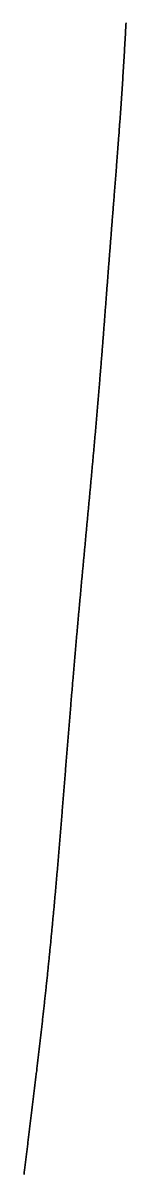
# Model space of a CAD drawing. Header units: inches. Extents: x 130170 to 284068, y 377793 to 804530.
# Drawn here: x 260446.7 to 260451.3, y 745820.4 to 745873 of the extents above; entities that cross this region are included whole.
import ezdxf

# ---------------------------------------------------------------- set-up
doc = ezdxf.new("R2010")
doc.units = ezdxf.units.IN
doc.header["$MEASUREMENT"] = 0
doc.layers.add('muni_il', color=7, linetype='Continuous')

msp = doc.modelspace()

# ---------------------------------------------------------------- linework, layer by layer
at = {"layer": 'muni_il'}
for points in [[(260446.68, 745820.422), (260446.687, 745820.481), (260446.694, 745820.54), (260446.701, 745820.6), (260446.708, 745820.659), (260446.715, 745820.718), (260446.723, 745820.778), (260446.73, 745820.838), (260446.737, 745820.897), (260446.744, 745820.957), (260446.751, 745821.017), (260446.759, 745821.076), (260446.766, 745821.136), (260446.773, 745821.196), (260446.781, 745821.256), (260446.788, 745821.316), (260446.795, 745821.377), (260446.803, 745821.437), (260446.81, 745821.497), (260446.817, 745821.557), (260446.825, 745821.618), (260446.832, 745821.678), (260446.84, 745821.739), (260446.847, 745821.8), (260446.854, 745821.86), (260446.862, 745821.921), (260446.869, 745821.982), (260446.877, 745822.043), (260446.884, 745822.104), (260446.892, 745822.165), (260446.899, 745822.226), (260446.907, 745822.287), (260446.914, 745822.348), (260446.922, 745822.41), (260446.929, 745822.471), (260446.937, 745822.533), (260446.944, 745822.594), (260446.952, 745822.656), (260446.959, 745822.717), (260446.967, 745822.779), (260446.975, 745822.841), (260446.982, 745822.903), (260446.99, 745822.965), (260446.998, 745823.026), (260447.005, 745823.088), (260447.013, 745823.15), (260447.02, 745823.213), (260447.028, 745823.275), (260447.036, 745823.337), (260447.043, 745823.399), (260447.051, 745823.462), (260447.058, 745823.524), (260447.066, 745823.587), (260447.074, 745823.649), (260447.081, 745823.712), (260447.089, 745823.775), (260447.097, 745823.837), (260447.104, 745823.9), (260447.112, 745823.963), (260447.12, 745824.026), (260447.127, 745824.089), (260447.135, 745824.151), (260447.142, 745824.215), (260447.15, 745824.278), (260447.158, 745824.341), (260447.165, 745824.404), (260447.173, 745824.467), (260447.181, 745824.53), (260447.188, 745824.593), (260447.196, 745824.657), (260447.203, 745824.72), (260447.211, 745824.784), (260447.219, 745824.847), (260447.226, 745824.91), (260447.234, 745824.974), (260447.241, 745825.037), (260447.249, 745825.101), (260447.257, 745825.164), (260447.264, 745825.228), (260447.272, 745825.292), (260447.279, 745825.355), (260447.287, 745825.419), (260447.294, 745825.483), (260447.302, 745825.547), (260447.309, 745825.61), (260447.317, 745825.674), (260447.325, 745825.738), (260447.332, 745825.802), (260447.339, 745825.866), (260447.347, 745825.93), (260447.354, 745825.993), (260447.362, 745826.057), (260447.369, 745826.121), (260447.377, 745826.185), (260447.384, 745826.249), (260447.392, 745826.313), (260447.399, 745826.377), (260447.406, 745826.441), (260447.414, 745826.505), (260447.421, 745826.569), (260447.429, 745826.633), (260447.436, 745826.697), (260447.443, 745826.761), (260447.45, 745826.825), (260447.458, 745826.889), (260447.465, 745826.953), (260447.472, 745827.017), (260447.48, 745827.081), (260447.487, 745827.145), (260447.494, 745827.209), (260447.501, 745827.273), (260447.508, 745827.337), (260447.516, 745827.401), (260447.523, 745827.465), (260447.53, 745827.529), (260447.537, 745827.592), (260447.544, 745827.657), (260447.551, 745827.72), (260447.558, 745827.784), (260447.565, 745827.848), (260447.572, 745827.912), (260447.579, 745827.976), (260447.586, 745828.04), (260447.593, 745828.103), (260447.6, 745828.167), (260447.607, 745828.231), (260447.614, 745828.295), (260447.621, 745828.359), (260447.628, 745828.422), (260447.635, 745828.486), (260447.642, 745828.55), (260447.649, 745828.613), (260447.656, 745828.677), (260447.662, 745828.741), (260447.669, 745828.804), (260447.676, 745828.868), (260447.683, 745828.931), (260447.689, 745828.995), (260447.696, 745829.058), (260447.703, 745829.122), (260447.709, 745829.185), (260447.716, 745829.249), (260447.723, 745829.312), (260447.729, 745829.375), (260447.736, 745829.439), (260447.743, 745829.502), (260447.749, 745829.565), (260447.756, 745829.628), (260447.762, 745829.691), (260447.769, 745829.755), (260447.775, 745829.818), (260447.782, 745829.881), (260447.788, 745829.944), (260447.794, 745830.007), (260447.801, 745830.07), (260447.807, 745830.133), (260447.814, 745830.196), (260447.82, 745830.259), (260447.826, 745830.321), (260447.833, 745830.384), (260447.839, 745830.447), (260447.845, 745830.51), (260447.851, 745830.572), (260447.858, 745830.635), (260447.864, 745830.698), (260447.87, 745830.761), (260447.876, 745830.823), (260447.882, 745830.886), (260447.888, 745830.948), (260447.895, 745831.011), (260447.901, 745831.073), (260447.907, 745831.136), (260447.913, 745831.198), (260447.919, 745831.26), (260447.925, 745831.323), (260447.931, 745831.385), (260447.937, 745831.447), (260447.943, 745831.509), (260447.949, 745831.572), (260447.954, 745831.634), (260447.96, 745831.696), (260447.966, 745831.758), (260447.972, 745831.82), (260447.978, 745831.882), (260447.984, 745831.944), (260447.99, 745832.006), (260447.995, 745832.068), (260448.001, 745832.13), (260448.007, 745832.192), (260448.013, 745832.254), (260448.018, 745832.316), (260448.024, 745832.377), (260448.03, 745832.439), (260448.036, 745832.501), (260448.041, 745832.563), (260448.047, 745832.625), (260448.052, 745832.686), (260448.058, 745832.748), (260448.064, 745832.81), (260448.069, 745832.871), (260448.075, 745832.933), (260448.08, 745832.994), (260448.086, 745833.056), (260448.091, 745833.117), (260448.097, 745833.179), (260448.102, 745833.24), (260448.108, 745833.302), (260448.113, 745833.363), (260448.119, 745833.425), (260448.124, 745833.486), (260448.13, 745833.548), (260448.135, 745833.609), (260448.14, 745833.67), (260448.146, 745833.731), (260448.151, 745833.793), (260448.157, 745833.854), (260448.162, 745833.915), (260448.167, 745833.977), (260448.172, 745834.038), (260448.178, 745834.099), (260448.183, 745834.16), (260448.188, 745834.222), (260448.194, 745834.283), (260448.199, 745834.344), (260448.204, 745834.405), (260448.209, 745834.466), (260448.214, 745834.528), (260448.22, 745834.589), (260448.225, 745834.65), (260448.23, 745834.711), (260448.235, 745834.772), (260448.241, 745834.833), (260448.246, 745834.894), (260448.251, 745834.956), (260448.256, 745835.017), (260448.261, 745835.078), (260448.266, 745835.139), (260448.271, 745835.2), (260448.276, 745835.261), (260448.282, 745835.322), (260448.287, 745835.383), (260448.292, 745835.444), (260448.297, 745835.505), (260448.302, 745835.566), (260448.307, 745835.627), (260448.312, 745835.689), (260448.317, 745835.75), (260448.322, 745835.811), (260448.327, 745835.872), (260448.332, 745835.933), (260448.337, 745835.994), (260448.342, 745836.055), (260448.347, 745836.116), (260448.352, 745836.177), (260448.357, 745836.238), (260448.362, 745836.299), (260448.367, 745836.36), (260448.372, 745836.421), (260448.377, 745836.482), (260448.382, 745836.543), (260448.387, 745836.605), (260448.392, 745836.666), (260448.397, 745836.727), (260448.402, 745836.788), (260448.407, 745836.849), (260448.412, 745836.91), (260448.417, 745836.971), (260448.422, 745837.032), (260448.426, 745837.093), (260448.431, 745837.154), (260448.436, 745837.216), (260448.441, 745837.277), (260448.446, 745837.338), (260448.451, 745837.399), (260448.456, 745837.46), (260448.461, 745837.521), (260448.466, 745837.582), (260448.471, 745837.643), (260448.476, 745837.705), (260448.48, 745837.766), (260448.485, 745837.827), (260448.49, 745837.888), (260448.495, 745837.949), (260448.5, 745838.01), (260448.505, 745838.072), (260448.51, 745838.133), (260448.515, 745838.194), (260448.52, 745838.255), (260448.525, 745838.316), (260448.53, 745838.377), (260448.534, 745838.439), (260448.539, 745838.5), (260448.544, 745838.561), (260448.549, 745838.622), (260448.554, 745838.683), (260448.559, 745838.745), (260448.564, 745838.806), (260448.569, 745838.867), (260448.574, 745838.928), (260448.578, 745838.989), (260448.583, 745839.051), (260448.588, 745839.112), (260448.593, 745839.173), (260448.598, 745839.234), (260448.603, 745839.296), (260448.608, 745839.357), (260448.613, 745839.418), (260448.618, 745839.479), (260448.623, 745839.54), (260448.628, 745839.602), (260448.632, 745839.663), (260448.637, 745839.724), (260448.642, 745839.785), (260448.647, 745839.846), (260448.652, 745839.908), (260448.657, 745839.969), (260448.662, 745840.03), (260448.667, 745840.091), (260448.672, 745840.152), (260448.677, 745840.214), (260448.682, 745840.275), (260448.687, 745840.336), (260448.691, 745840.397), (260448.696, 745840.458), (260448.701, 745840.519), (260448.706, 745840.58), (260448.711, 745840.642), (260448.716, 745840.703), (260448.721, 745840.764), (260448.726, 745840.825), (260448.731, 745840.886), (260448.736, 745840.947), (260448.741, 745841.008), (260448.746, 745841.069), (260448.751, 745841.13), (260448.756, 745841.192), (260448.761, 745841.253), (260448.766, 745841.314), (260448.771, 745841.375), (260448.776, 745841.436), (260448.781, 745841.497), (260448.786, 745841.558), (260448.791, 745841.619), (260448.796, 745841.68), (260448.801, 745841.741), (260448.806, 745841.802), (260448.811, 745841.863), (260448.816, 745841.923), (260448.821, 745841.984), (260448.826, 745842.045), (260448.831, 745842.106), (260448.836, 745842.167), (260448.841, 745842.228), (260448.846, 745842.289), (260448.851, 745842.349), (260448.857, 745842.41), (260448.862, 745842.471), (260448.867, 745842.532), (260448.872, 745842.592), (260448.877, 745842.653), (260448.882, 745842.714), (260448.887, 745842.775), (260448.892, 745842.835), (260448.897, 745842.896), (260448.902, 745842.957), (260448.907, 745843.017), (260448.913, 745843.078), (260448.918, 745843.139), (260448.923, 745843.199), (260448.928, 745843.26), (260448.933, 745843.32), (260448.938, 745843.381), (260448.943, 745843.441), (260448.949, 745843.502), (260448.954, 745843.562), (260448.959, 745843.623), (260448.964, 745843.683), (260448.969, 745843.744), (260448.974, 745843.804), (260448.98, 745843.865), (260448.985, 745843.925), (260448.99, 745843.985), (260448.995, 745844.046), (260449.001, 745844.106), (260449.006, 745844.166), (260449.011, 745844.227), (260449.016, 745844.287), (260449.021, 745844.347), (260449.027, 745844.408), (260449.032, 745844.468), (260449.037, 745844.528), (260449.042, 745844.588), (260449.048, 745844.649), (260449.053, 745844.709), (260449.058, 745844.769), (260449.064, 745844.829), (260449.069, 745844.889), (260449.074, 745844.95), (260449.079, 745845.01), (260449.085, 745845.07), (260449.09, 745845.13), (260449.095, 745845.19), (260449.101, 745845.25), (260449.106, 745845.31), (260449.111, 745845.37), (260449.117, 745845.43), (260449.122, 745845.491), (260449.127, 745845.55), (260449.133, 745845.611), (260449.138, 745845.671), (260449.143, 745845.731), (260449.149, 745845.791), (260449.154, 745845.851), (260449.16, 745845.911), (260449.165, 745845.971), (260449.17, 745846.031), (260449.176, 745846.091), (260449.181, 745846.151), (260449.187, 745846.211), (260449.192, 745846.271), (260449.197, 745846.331), (260449.203, 745846.391), (260449.208, 745846.451), (260449.214, 745846.511), (260449.219, 745846.571), (260449.225, 745846.631), (260449.23, 745846.691), (260449.236, 745846.751), (260449.241, 745846.811), (260449.247, 745846.871), (260449.252, 745846.931), (260449.258, 745846.991), (260449.263, 745847.051), (260449.269, 745847.111), (260449.274, 745847.172), (260449.28, 745847.232), (260449.285, 745847.292), (260449.291, 745847.352), (260449.296, 745847.412), (260449.302, 745847.472), (260449.307, 745847.532), (260449.313, 745847.592), (260449.318, 745847.653), (260449.324, 745847.713), (260449.33, 745847.773), (260449.335, 745847.833), (260449.341, 745847.893), (260449.346, 745847.954), (260449.352, 745848.014), (260449.357, 745848.074), (260449.363, 745848.134), (260449.369, 745848.195), (260449.374, 745848.255), (260449.38, 745848.315), (260449.386, 745848.376), (260449.391, 745848.436), (260449.397, 745848.496), (260449.402, 745848.557), (260449.408, 745848.617), (260449.414, 745848.678), (260449.419, 745848.738), (260449.425, 745848.799), (260449.43, 745848.859), (260449.436, 745848.92), (260449.442, 745848.98), (260449.448, 745849.041), (260449.453, 745849.102), (260449.459, 745849.162), (260449.464, 745849.223), (260449.47, 745849.284), (260449.476, 745849.344), (260449.481, 745849.405), (260449.487, 745849.466), (260449.493, 745849.527), (260449.499, 745849.587), (260449.504, 745849.648), (260449.51, 745849.709), (260449.516, 745849.77), (260449.521, 745849.831), (260449.527, 745849.892), (260449.533, 745849.953), (260449.538, 745850.014), (260449.544, 745850.075), (260449.55, 745850.136), (260449.555, 745850.197), (260449.561, 745850.258), (260449.567, 745850.319), (260449.573, 745850.38), (260449.578, 745850.441), (260449.584, 745850.502), (260449.59, 745850.564), (260449.595, 745850.625), (260449.601, 745850.686), (260449.607, 745850.747), (260449.612, 745850.809), (260449.618, 745850.87), (260449.624, 745850.931), (260449.629, 745850.993), (260449.635, 745851.054), (260449.641, 745851.115), (260449.647, 745851.177), (260449.652, 745851.238), (260449.658, 745851.3), (260449.664, 745851.361), (260449.669, 745851.423), (260449.675, 745851.484), (260449.681, 745851.546), (260449.686, 745851.607), (260449.692, 745851.669), (260449.698, 745851.73), (260449.703, 745851.792), (260449.709, 745851.854), (260449.715, 745851.915), (260449.72, 745851.977), (260449.726, 745852.038), (260449.732, 745852.1), (260449.737, 745852.162), (260449.743, 745852.223), (260449.748, 745852.285), (260449.754, 745852.347), (260449.76, 745852.408), (260449.765, 745852.47), (260449.771, 745852.532), (260449.777, 745852.593), (260449.782, 745852.655), (260449.788, 745852.717), (260449.793, 745852.778), (260449.799, 745852.84), (260449.805, 745852.902), (260449.81, 745852.963), (260449.816, 745853.025), (260449.821, 745853.086), (260449.827, 745853.148), (260449.832, 745853.209), (260449.838, 745853.271), (260449.843, 745853.333), (260449.849, 745853.394), (260449.854, 745853.456), (260449.86, 745853.517), (260449.865, 745853.579), (260449.871, 745853.64), (260449.876, 745853.702), (260449.882, 745853.763), (260449.887, 745853.824), (260449.892, 745853.886), (260449.898, 745853.947), (260449.903, 745854.008), (260449.909, 745854.07), (260449.914, 745854.131), (260449.919, 745854.192), (260449.925, 745854.253), (260449.93, 745854.314), (260449.935, 745854.375), (260449.941, 745854.436), (260449.946, 745854.497), (260449.951, 745854.558), (260449.957, 745854.619), (260449.962, 745854.68), (260449.967, 745854.741), (260449.972, 745854.802), (260449.978, 745854.862), (260449.983, 745854.923), (260449.988, 745854.984), (260449.993, 745855.044), (260449.998, 745855.105), (260450.004, 745855.165), (260450.009, 745855.225), (260450.014, 745855.286), (260450.019, 745855.346), (260450.024, 745855.406), (260450.029, 745855.466), (260450.034, 745855.526), (260450.039, 745855.586), (260450.044, 745855.646), (260450.049, 745855.706), (260450.054, 745855.765), (260450.059, 745855.825), (260450.064, 745855.885), (260450.069, 745855.944), (260450.074, 745856.004), (260450.079, 745856.063), (260450.084, 745856.122), (260450.089, 745856.181), (260450.094, 745856.24), (260450.099, 745856.3), (260450.104, 745856.358), (260450.109, 745856.417), (260450.113, 745856.476), (260450.118, 745856.535), (260450.123, 745856.593), (260450.128, 745856.652), (260450.133, 745856.71), (260450.137, 745856.769), (260450.142, 745856.827), (260450.147, 745856.885), (260450.152, 745856.943), (260450.156, 745857.001), (260450.161, 745857.059), (260450.166, 745857.116), (260450.17, 745857.174), (260450.175, 745857.232), (260450.179, 745857.289), (260450.184, 745857.346), (260450.189, 745857.404), (260450.193, 745857.461), (260450.198, 745857.518), (260450.202, 745857.575), (260450.207, 745857.632), (260450.211, 745857.688), (260450.216, 745857.745), (260450.22, 745857.801), (260450.225, 745857.858), (260450.229, 745857.914), (260450.234, 745857.97), (260450.238, 745858.027), (260450.243, 745858.083), (260450.247, 745858.138), (260450.251, 745858.194), (260450.256, 745858.25), (260450.26, 745858.306), (260450.264, 745858.361), (260450.269, 745858.417), (260450.273, 745858.472), (260450.277, 745858.527), (260450.282, 745858.582), (260450.286, 745858.637), (260450.29, 745858.692), (260450.295, 745858.747), (260450.299, 745858.802), (260450.303, 745858.857), (260450.307, 745858.911), (260450.311, 745858.966), (260450.316, 745859.02), (260450.32, 745859.074), (260450.324, 745859.128), (260450.328, 745859.183), (260450.332, 745859.237), (260450.336, 745859.291), (260450.34, 745859.344), (260450.345, 745859.398), (260450.349, 745859.452), (260450.353, 745859.505), (260450.357, 745859.559), (260450.361, 745859.612), (260450.365, 745859.666), (260450.369, 745859.719), (260450.373, 745859.772), (260450.377, 745859.825), (260450.381, 745859.878), (260450.385, 745859.931), (260450.389, 745859.984), (260450.393, 745860.037), (260450.397, 745860.09), (260450.401, 745860.143), (260450.406, 745860.195), (260450.41, 745860.248), (260450.413, 745860.301), (260450.418, 745860.353), (260450.422, 745860.406), (260450.425, 745860.458), (260450.429, 745860.51), (260450.433, 745860.563), (260450.437, 745860.615), (260450.441, 745860.667), (260450.445, 745860.72), (260450.449, 745860.772), (260450.453, 745860.824), (260450.457, 745860.876), (260450.461, 745860.928), (260450.465, 745860.98), (260450.469, 745861.032), (260450.473, 745861.084), (260450.477, 745861.136), (260450.481, 745861.188), (260450.485, 745861.24), (260450.489, 745861.292), (260450.493, 745861.344), (260450.497, 745861.396), (260450.501, 745861.448), (260450.505, 745861.5), (260450.509, 745861.552), (260450.513, 745861.604), (260450.517, 745861.656), (260450.521, 745861.708), (260450.525, 745861.76), (260450.529, 745861.813), (260450.533, 745861.865), (260450.537, 745861.917), (260450.541, 745861.969), (260450.545, 745862.021), (260450.549, 745862.073), (260450.553, 745862.126), (260450.557, 745862.178), (260450.561, 745862.23), (260450.565, 745862.283), (260450.569, 745862.335), (260450.573, 745862.388), (260450.577, 745862.44), (260450.581, 745862.493), (260450.585, 745862.546), (260450.589, 745862.598), (260450.594, 745862.651), (260450.598, 745862.704), (260450.602, 745862.757), (260450.606, 745862.81), (260450.61, 745862.863), (260450.614, 745862.917), (260450.618, 745862.97), (260450.622, 745863.024), (260450.627, 745863.077), (260450.631, 745863.131), (260450.635, 745863.184), (260450.639, 745863.238), (260450.644, 745863.292), (260450.648, 745863.346), (260450.652, 745863.4), (260450.656, 745863.455), (260450.661, 745863.509), (260450.665, 745863.564), (260450.669, 745863.619), (260450.673, 745863.673), (260450.678, 745863.728), (260450.682, 745863.783), (260450.686, 745863.839), (260450.691, 745863.894), (260450.695, 745863.949), (260450.7, 745864.005), (260450.704, 745864.061), (260450.708, 745864.117), (260450.713, 745864.173), (260450.717, 745864.229), (260450.722, 745864.286), (260450.726, 745864.342), (260450.731, 745864.399), (260450.735, 745864.456), (260450.74, 745864.513), (260450.744, 745864.57), (260450.749, 745864.628), (260450.753, 745864.686), (260450.758, 745864.743), (260450.763, 745864.801), (260450.767, 745864.86), (260450.772, 745864.918), (260450.776, 745864.977), (260450.781, 745865.035), (260450.786, 745865.094), (260450.79, 745865.153), (260450.795, 745865.213), (260450.8, 745865.272), (260450.804, 745865.332), (260450.809, 745865.392), (260450.814, 745865.452), (260450.819, 745865.513), (260450.823, 745865.573), (260450.828, 745865.634), (260450.833, 745865.695), (260450.838, 745865.756), (260450.843, 745865.818), (260450.848, 745865.879), (260450.852, 745865.942), (260450.857, 745866.004), (260450.862, 745866.066), (260450.867, 745866.129), (260450.872, 745866.191), (260450.877, 745866.254), (260450.882, 745866.318), (260450.887, 745866.381), (260450.891, 745866.445), (260450.897, 745866.509), (260450.901, 745866.573), (260450.906, 745866.638), (260450.911, 745866.702), (260450.916, 745866.767), (260450.921, 745866.832), (260450.926, 745866.898), (260450.931, 745866.963), (260450.936, 745867.029), (260450.941, 745867.095), (260450.947, 745867.162), (260450.952, 745867.228), (260450.957, 745867.295), (260450.962, 745867.362), (260450.967, 745867.43), (260450.972, 745867.497), (260450.977, 745867.565), (260450.982, 745867.633), (260450.987, 745867.702), (260450.992, 745867.77), (260450.997, 745867.839), (260451.002, 745867.908), (260451.008, 745867.977), (260451.013, 745868.047), (260451.018, 745868.116), (260451.023, 745868.187), (260451.028, 745868.257), (260451.033, 745868.327), (260451.038, 745868.398), (260451.043, 745868.469), (260451.048, 745868.54), (260451.054, 745868.612), (260451.059, 745868.684), (260451.064, 745868.755), (260451.069, 745868.828), (260451.074, 745868.9), (260451.079, 745868.973), (260451.084, 745869.046), (260451.089, 745869.119), (260451.095, 745869.192), (260451.1, 745869.266), (260451.105, 745869.34), (260451.11, 745869.414), (260451.115, 745869.488), (260451.12, 745869.563), (260451.125, 745869.637), (260451.13, 745869.712), (260451.135, 745869.787), (260451.14, 745869.863), (260451.145, 745869.938), (260451.15, 745870.014), (260451.155, 745870.09), (260451.16, 745870.167), (260451.165, 745870.243), (260451.17, 745870.32), (260451.175, 745870.397), (260451.18, 745870.474), (260451.185, 745870.551), (260451.19, 745870.628), (260451.195, 745870.706), (260451.2, 745870.784), (260451.204, 745870.862), (260451.209, 745870.94), (260451.214, 745871.019), (260451.219, 745871.098), (260451.224, 745871.176), (260451.228, 745871.255), (260451.233, 745871.334), (260451.238, 745871.414), (260451.243, 745871.493), (260451.247, 745871.573), (260451.252, 745871.653), (260451.257, 745871.733), (260451.261, 745871.813), (260451.266, 745871.893), (260451.27, 745871.974), (260451.275, 745872.054), (260451.279, 745872.135), (260451.284, 745872.216), (260451.288, 745872.296), (260451.293, 745872.378), (260451.297, 745872.459), (260451.302, 745872.54), (260451.306, 745872.622), (260451.31, 745872.703), (260451.314, 745872.785), (260451.319, 745872.866), (260451.323, 745872.948), (260451.327, 745873.03)], [(260451.327, 745873.03), (260451.323, 745872.948), (260451.319, 745872.866), (260451.314, 745872.785), (260451.31, 745872.703), (260451.306, 745872.622), (260451.302, 745872.54), (260451.297, 745872.459), (260451.293, 745872.378), (260451.288, 745872.296), (260451.284, 745872.216), (260451.279, 745872.135), (260451.275, 745872.054), (260451.27, 745871.974), (260451.266, 745871.893), (260451.261, 745871.813), (260451.257, 745871.733), (260451.252, 745871.653), (260451.247, 745871.573), (260451.243, 745871.493), (260451.238, 745871.414), (260451.233, 745871.334), (260451.228, 745871.255), (260451.224, 745871.176), (260451.219, 745871.098), (260451.214, 745871.019), (260451.209, 745870.94), (260451.204, 745870.862), (260451.2, 745870.784), (260451.195, 745870.706), (260451.19, 745870.628), (260451.185, 745870.551), (260451.18, 745870.474), (260451.175, 745870.397), (260451.17, 745870.32), (260451.165, 745870.243), (260451.16, 745870.167), (260451.155, 745870.09), (260451.15, 745870.014), (260451.145, 745869.938), (260451.14, 745869.863), (260451.135, 745869.787), (260451.13, 745869.712), (260451.125, 745869.637), (260451.12, 745869.563), (260451.115, 745869.488), (260451.11, 745869.414), (260451.105, 745869.34), (260451.1, 745869.266), (260451.095, 745869.192), (260451.089, 745869.119), (260451.084, 745869.046), (260451.079, 745868.973), (260451.074, 745868.9), (260451.069, 745868.828), (260451.064, 745868.755), (260451.059, 745868.684), (260451.054, 745868.612), (260451.048, 745868.54), (260451.043, 745868.469), (260451.038, 745868.398), (260451.033, 745868.327), (260451.028, 745868.257), (260451.023, 745868.187), (260451.018, 745868.116), (260451.013, 745868.047), (260451.008, 745867.977), (260451.002, 745867.908), (260450.997, 745867.839), (260450.992, 745867.77), (260450.987, 745867.702), (260450.982, 745867.633), (260450.977, 745867.565), (260450.972, 745867.497), (260450.967, 745867.43), (260450.962, 745867.362), (260450.957, 745867.295), (260450.952, 745867.228), (260450.947, 745867.162), (260450.941, 745867.095), (260450.936, 745867.029), (260450.931, 745866.963), (260450.926, 745866.898), (260450.921, 745866.832), (260450.916, 745866.767), (260450.911, 745866.702), (260450.906, 745866.638), (260450.901, 745866.573), (260450.897, 745866.509), (260450.891, 745866.445), (260450.887, 745866.381), (260450.882, 745866.318), (260450.877, 745866.254), (260450.872, 745866.191), (260450.867, 745866.129), (260450.862, 745866.066), (260450.857, 745866.004), (260450.852, 745865.942), (260450.848, 745865.879), (260450.843, 745865.818), (260450.838, 745865.756), (260450.833, 745865.695), (260450.828, 745865.634), (260450.823, 745865.573), (260450.819, 745865.513), (260450.814, 745865.452), (260450.809, 745865.392), (260450.804, 745865.332), (260450.8, 745865.272), (260450.795, 745865.213), (260450.79, 745865.153), (260450.786, 745865.094), (260450.781, 745865.035), (260450.776, 745864.977), (260450.772, 745864.918), (260450.767, 745864.86), (260450.763, 745864.801), (260450.758, 745864.743), (260450.753, 745864.686), (260450.749, 745864.628), (260450.744, 745864.57), (260450.74, 745864.513), (260450.735, 745864.456), (260450.731, 745864.399), (260450.726, 745864.342), (260450.722, 745864.286), (260450.717, 745864.229), (260450.713, 745864.173), (260450.708, 745864.117), (260450.704, 745864.061), (260450.7, 745864.005), (260450.695, 745863.949), (260450.691, 745863.894), (260450.686, 745863.839), (260450.682, 745863.783), (260450.678, 745863.728), (260450.673, 745863.673), (260450.669, 745863.619), (260450.665, 745863.564), (260450.661, 745863.509), (260450.656, 745863.455), (260450.652, 745863.4), (260450.648, 745863.346), (260450.644, 745863.292), (260450.639, 745863.238), (260450.635, 745863.184), (260450.631, 745863.131), (260450.627, 745863.077), (260450.622, 745863.024), (260450.618, 745862.97), (260450.614, 745862.917), (260450.61, 745862.863), (260450.606, 745862.81), (260450.602, 745862.757), (260450.598, 745862.704), (260450.594, 745862.651), (260450.589, 745862.598), (260450.585, 745862.546), (260450.581, 745862.493), (260450.577, 745862.44), (260450.573, 745862.388), (260450.569, 745862.335), (260450.565, 745862.283), (260450.561, 745862.23), (260450.557, 745862.178), (260450.553, 745862.126), (260450.549, 745862.073), (260450.545, 745862.021), (260450.541, 745861.969), (260450.537, 745861.917), (260450.533, 745861.865), (260450.529, 745861.813), (260450.525, 745861.76), (260450.521, 745861.708), (260450.517, 745861.656), (260450.513, 745861.604), (260450.509, 745861.552), (260450.505, 745861.5), (260450.501, 745861.448), (260450.497, 745861.396), (260450.493, 745861.344), (260450.489, 745861.292), (260450.485, 745861.24), (260450.481, 745861.188), (260450.477, 745861.136), (260450.473, 745861.084), (260450.469, 745861.032), (260450.465, 745860.98), (260450.461, 745860.928), (260450.457, 745860.876), (260450.453, 745860.824), (260450.449, 745860.772), (260450.445, 745860.72), (260450.441, 745860.667), (260450.437, 745860.615), (260450.433, 745860.563), (260450.429, 745860.51), (260450.425, 745860.458), (260450.422, 745860.406), (260450.418, 745860.353), (260450.413, 745860.301), (260450.41, 745860.248), (260450.406, 745860.195), (260450.401, 745860.143), (260450.397, 745860.09), (260450.393, 745860.037), (260450.389, 745859.984), (260450.385, 745859.931), (260450.381, 745859.878), (260450.377, 745859.825), (260450.373, 745859.772), (260450.369, 745859.719), (260450.365, 745859.666), (260450.361, 745859.612), (260450.357, 745859.559), (260450.353, 745859.505), (260450.349, 745859.452), (260450.345, 745859.398), (260450.34, 745859.344), (260450.336, 745859.291), (260450.332, 745859.237), (260450.328, 745859.183), (260450.324, 745859.128), (260450.32, 745859.074), (260450.316, 745859.02), (260450.311, 745858.966), (260450.307, 745858.911), (260450.303, 745858.857), (260450.299, 745858.802), (260450.295, 745858.747), (260450.29, 745858.692), (260450.286, 745858.637), (260450.282, 745858.582), (260450.277, 745858.527), (260450.273, 745858.472), (260450.269, 745858.417), (260450.264, 745858.361), (260450.26, 745858.306), (260450.256, 745858.25), (260450.251, 745858.194), (260450.247, 745858.138), (260450.243, 745858.083), (260450.238, 745858.027), (260450.234, 745857.97), (260450.229, 745857.914), (260450.225, 745857.858), (260450.22, 745857.801), (260450.216, 745857.745), (260450.211, 745857.688), (260450.207, 745857.632), (260450.202, 745857.575), (260450.198, 745857.518), (260450.193, 745857.461), (260450.189, 745857.404), (260450.184, 745857.346), (260450.179, 745857.289), (260450.175, 745857.232), (260450.17, 745857.174), (260450.166, 745857.116), (260450.161, 745857.059), (260450.156, 745857.001), (260450.152, 745856.943), (260450.147, 745856.885), (260450.142, 745856.827), (260450.137, 745856.769), (260450.133, 745856.71), (260450.128, 745856.652), (260450.123, 745856.593), (260450.118, 745856.535), (260450.113, 745856.476), (260450.109, 745856.417), (260450.104, 745856.358), (260450.099, 745856.3), (260450.094, 745856.24), (260450.089, 745856.181), (260450.084, 745856.122), (260450.079, 745856.063), (260450.074, 745856.004), (260450.069, 745855.944), (260450.064, 745855.885), (260450.059, 745855.825), (260450.054, 745855.765), (260450.049, 745855.706), (260450.044, 745855.646), (260450.039, 745855.586), (260450.034, 745855.526), (260450.029, 745855.466), (260450.024, 745855.406), (260450.019, 745855.346), (260450.014, 745855.286), (260450.009, 745855.225), (260450.004, 745855.165), (260449.998, 745855.105), (260449.993, 745855.044), (260449.988, 745854.984), (260449.983, 745854.923), (260449.978, 745854.862), (260449.972, 745854.802), (260449.967, 745854.741), (260449.962, 745854.68), (260449.957, 745854.619), (260449.951, 745854.558), (260449.946, 745854.497), (260449.941, 745854.436), (260449.935, 745854.375), (260449.93, 745854.314), (260449.925, 745854.253), (260449.919, 745854.192), (260449.914, 745854.131), (260449.909, 745854.07), (260449.903, 745854.008), (260449.898, 745853.947), (260449.892, 745853.886), (260449.887, 745853.824), (260449.882, 745853.763), (260449.876, 745853.702), (260449.871, 745853.64), (260449.865, 745853.579), (260449.86, 745853.517), (260449.854, 745853.456), (260449.849, 745853.394), (260449.843, 745853.333), (260449.838, 745853.271), (260449.832, 745853.209), (260449.827, 745853.148), (260449.821, 745853.086), (260449.816, 745853.025), (260449.81, 745852.963), (260449.805, 745852.902), (260449.799, 745852.84), (260449.793, 745852.778), (260449.788, 745852.717), (260449.782, 745852.655), (260449.777, 745852.593), (260449.771, 745852.532), (260449.765, 745852.47), (260449.76, 745852.408), (260449.754, 745852.347), (260449.748, 745852.285), (260449.743, 745852.223), (260449.737, 745852.162), (260449.732, 745852.1), (260449.726, 745852.038), (260449.72, 745851.977), (260449.715, 745851.915), (260449.709, 745851.854), (260449.703, 745851.792), (260449.698, 745851.73), (260449.692, 745851.669), (260449.686, 745851.607), (260449.681, 745851.546), (260449.675, 745851.484), (260449.669, 745851.423), (260449.664, 745851.361), (260449.658, 745851.3), (260449.652, 745851.238), (260449.647, 745851.177), (260449.641, 745851.115), (260449.635, 745851.054), (260449.629, 745850.993), (260449.624, 745850.931), (260449.618, 745850.87), (260449.612, 745850.809), (260449.607, 745850.747), (260449.601, 745850.686), (260449.595, 745850.625), (260449.59, 745850.564), (260449.584, 745850.502), (260449.578, 745850.441), (260449.573, 745850.38), (260449.567, 745850.319), (260449.561, 745850.258), (260449.555, 745850.197), (260449.55, 745850.136), (260449.544, 745850.075), (260449.538, 745850.014), (260449.533, 745849.953), (260449.527, 745849.892), (260449.521, 745849.831), (260449.516, 745849.77), (260449.51, 745849.709), (260449.504, 745849.648), (260449.499, 745849.587), (260449.493, 745849.527), (260449.487, 745849.466), (260449.481, 745849.405), (260449.476, 745849.344), (260449.47, 745849.284), (260449.464, 745849.223), (260449.459, 745849.162), (260449.453, 745849.102), (260449.448, 745849.041), (260449.442, 745848.98), (260449.436, 745848.92), (260449.43, 745848.859), (260449.425, 745848.799), (260449.419, 745848.738), (260449.414, 745848.678), (260449.408, 745848.617), (260449.402, 745848.557), (260449.397, 745848.496), (260449.391, 745848.436), (260449.386, 745848.376), (260449.38, 745848.315), (260449.374, 745848.255), (260449.369, 745848.195), (260449.363, 745848.134), (260449.357, 745848.074), (260449.352, 745848.014), (260449.346, 745847.954), (260449.341, 745847.893), (260449.335, 745847.833), (260449.33, 745847.773), (260449.324, 745847.713), (260449.318, 745847.653), (260449.313, 745847.592), (260449.307, 745847.532), (260449.302, 745847.472), (260449.296, 745847.412), (260449.291, 745847.352), (260449.285, 745847.292), (260449.28, 745847.232), (260449.274, 745847.172), (260449.269, 745847.111), (260449.263, 745847.051), (260449.258, 745846.991), (260449.252, 745846.931), (260449.247, 745846.871), (260449.241, 745846.811), (260449.236, 745846.751), (260449.23, 745846.691), (260449.225, 745846.631), (260449.219, 745846.571), (260449.214, 745846.511), (260449.208, 745846.451), (260449.203, 745846.391), (260449.197, 745846.331), (260449.192, 745846.271), (260449.187, 745846.211), (260449.181, 745846.151), (260449.176, 745846.091), (260449.17, 745846.031), (260449.165, 745845.971), (260449.16, 745845.911), (260449.154, 745845.851), (260449.149, 745845.791), (260449.143, 745845.731), (260449.138, 745845.671), (260449.133, 745845.611), (260449.127, 745845.55), (260449.122, 745845.491), (260449.117, 745845.43), (260449.111, 745845.37), (260449.106, 745845.31), (260449.101, 745845.25), (260449.095, 745845.19), (260449.09, 745845.13), (260449.085, 745845.07), (260449.079, 745845.01), (260449.074, 745844.95), (260449.069, 745844.889), (260449.064, 745844.829), (260449.058, 745844.769), (260449.053, 745844.709), (260449.048, 745844.649), (260449.042, 745844.588), (260449.037, 745844.528), (260449.032, 745844.468), (260449.027, 745844.408), (260449.021, 745844.347), (260449.016, 745844.287), (260449.011, 745844.227), (260449.006, 745844.166), (260449.001, 745844.106), (260448.995, 745844.046), (260448.99, 745843.985), (260448.985, 745843.925), (260448.98, 745843.865), (260448.974, 745843.804), (260448.969, 745843.744), (260448.964, 745843.683), (260448.959, 745843.623), (260448.954, 745843.562), (260448.949, 745843.502), (260448.943, 745843.441), (260448.938, 745843.381), (260448.933, 745843.32), (260448.928, 745843.26), (260448.923, 745843.199), (260448.918, 745843.139), (260448.913, 745843.078), (260448.907, 745843.017), (260448.902, 745842.957), (260448.897, 745842.896), (260448.892, 745842.835), (260448.887, 745842.775), (260448.882, 745842.714), (260448.877, 745842.653), (260448.872, 745842.592), (260448.867, 745842.532), (260448.862, 745842.471), (260448.857, 745842.41), (260448.851, 745842.349), (260448.846, 745842.289), (260448.841, 745842.228), (260448.836, 745842.167), (260448.831, 745842.106), (260448.826, 745842.045), (260448.821, 745841.984), (260448.816, 745841.923), (260448.811, 745841.863), (260448.806, 745841.802), (260448.801, 745841.741), (260448.796, 745841.68), (260448.791, 745841.619), (260448.786, 745841.558), (260448.781, 745841.497), (260448.776, 745841.436), (260448.771, 745841.375), (260448.766, 745841.314), (260448.761, 745841.253), (260448.756, 745841.192), (260448.751, 745841.13), (260448.746, 745841.069), (260448.741, 745841.008), (260448.736, 745840.947), (260448.731, 745840.886), (260448.726, 745840.825), (260448.721, 745840.764), (260448.716, 745840.703), (260448.711, 745840.642), (260448.706, 745840.58), (260448.701, 745840.519), (260448.696, 745840.458), (260448.691, 745840.397), (260448.687, 745840.336), (260448.682, 745840.275), (260448.677, 745840.214), (260448.672, 745840.152), (260448.667, 745840.091), (260448.662, 745840.03), (260448.657, 745839.969), (260448.652, 745839.908), (260448.647, 745839.846), (260448.642, 745839.785), (260448.637, 745839.724), (260448.632, 745839.663), (260448.628, 745839.602), (260448.623, 745839.54), (260448.618, 745839.479), (260448.613, 745839.418), (260448.608, 745839.357), (260448.603, 745839.296), (260448.598, 745839.234), (260448.593, 745839.173), (260448.588, 745839.112), (260448.583, 745839.051), (260448.578, 745838.989), (260448.574, 745838.928), (260448.569, 745838.867), (260448.564, 745838.806), (260448.559, 745838.745), (260448.554, 745838.683), (260448.549, 745838.622), (260448.544, 745838.561), (260448.539, 745838.5), (260448.534, 745838.439), (260448.53, 745838.377), (260448.525, 745838.316), (260448.52, 745838.255), (260448.515, 745838.194), (260448.51, 745838.133), (260448.505, 745838.072), (260448.5, 745838.01), (260448.495, 745837.949), (260448.49, 745837.888), (260448.485, 745837.827), (260448.48, 745837.766), (260448.476, 745837.705), (260448.471, 745837.643), (260448.466, 745837.582), (260448.461, 745837.521), (260448.456, 745837.46), (260448.451, 745837.399), (260448.446, 745837.338), (260448.441, 745837.277), (260448.436, 745837.216), (260448.431, 745837.154), (260448.426, 745837.093), (260448.422, 745837.032), (260448.417, 745836.971), (260448.412, 745836.91), (260448.407, 745836.849), (260448.402, 745836.788), (260448.397, 745836.727), (260448.392, 745836.666), (260448.387, 745836.605), (260448.382, 745836.543), (260448.377, 745836.482), (260448.372, 745836.421), (260448.367, 745836.36), (260448.362, 745836.299), (260448.357, 745836.238), (260448.352, 745836.177), (260448.347, 745836.116), (260448.342, 745836.055), (260448.337, 745835.994), (260448.332, 745835.933), (260448.327, 745835.872), (260448.322, 745835.811), (260448.317, 745835.75), (260448.312, 745835.689), (260448.307, 745835.627), (260448.302, 745835.566), (260448.297, 745835.505), (260448.292, 745835.444), (260448.287, 745835.383), (260448.282, 745835.322), (260448.276, 745835.261), (260448.271, 745835.2), (260448.266, 745835.139), (260448.261, 745835.078), (260448.256, 745835.017), (260448.251, 745834.956), (260448.246, 745834.894), (260448.241, 745834.833), (260448.235, 745834.772), (260448.23, 745834.711), (260448.225, 745834.65), (260448.22, 745834.589), (260448.214, 745834.528), (260448.209, 745834.466), (260448.204, 745834.405), (260448.199, 745834.344), (260448.194, 745834.283), (260448.188, 745834.222), (260448.183, 745834.16), (260448.178, 745834.099), (260448.172, 745834.038), (260448.167, 745833.977), (260448.162, 745833.915), (260448.157, 745833.854), (260448.151, 745833.793), (260448.146, 745833.731), (260448.14, 745833.67), (260448.135, 745833.609), (260448.13, 745833.548), (260448.124, 745833.486), (260448.119, 745833.425), (260448.113, 745833.363), (260448.108, 745833.302), (260448.102, 745833.24), (260448.097, 745833.179), (260448.091, 745833.117), (260448.086, 745833.056), (260448.08, 745832.994), (260448.075, 745832.933), (260448.069, 745832.871), (260448.064, 745832.81), (260448.058, 745832.748), (260448.052, 745832.686), (260448.047, 745832.625), (260448.041, 745832.563), (260448.036, 745832.501), (260448.03, 745832.439), (260448.024, 745832.377), (260448.018, 745832.316), (260448.013, 745832.254), (260448.007, 745832.192), (260448.001, 745832.13), (260447.995, 745832.068), (260447.99, 745832.006), (260447.984, 745831.944), (260447.978, 745831.882), (260447.972, 745831.82), (260447.966, 745831.758), (260447.96, 745831.696), (260447.954, 745831.634), (260447.949, 745831.572), (260447.943, 745831.509), (260447.937, 745831.447), (260447.931, 745831.385), (260447.925, 745831.323), (260447.919, 745831.26), (260447.913, 745831.198), (260447.907, 745831.136), (260447.901, 745831.073), (260447.895, 745831.011), (260447.888, 745830.948), (260447.882, 745830.886), (260447.876, 745830.823), (260447.87, 745830.761), (260447.864, 745830.698), (260447.858, 745830.635), (260447.851, 745830.572), (260447.845, 745830.51), (260447.839, 745830.447), (260447.833, 745830.384), (260447.826, 745830.321), (260447.82, 745830.259), (260447.814, 745830.196), (260447.807, 745830.133), (260447.801, 745830.07), (260447.794, 745830.007), (260447.788, 745829.944), (260447.782, 745829.881), (260447.775, 745829.818), (260447.769, 745829.755), (260447.762, 745829.691), (260447.756, 745829.628), (260447.749, 745829.565), (260447.743, 745829.502), (260447.736, 745829.439), (260447.729, 745829.375), (260447.723, 745829.312), (260447.716, 745829.249), (260447.709, 745829.185), (260447.703, 745829.122), (260447.696, 745829.058), (260447.689, 745828.995), (260447.683, 745828.931), (260447.676, 745828.868), (260447.669, 745828.804), (260447.662, 745828.741), (260447.656, 745828.677), (260447.649, 745828.613), (260447.642, 745828.55), (260447.635, 745828.486), (260447.628, 745828.422), (260447.621, 745828.359), (260447.614, 745828.295), (260447.607, 745828.231), (260447.6, 745828.167), (260447.593, 745828.103), (260447.586, 745828.04), (260447.579, 745827.976), (260447.572, 745827.912), (260447.565, 745827.848), (260447.558, 745827.784), (260447.551, 745827.72), (260447.544, 745827.657), (260447.537, 745827.592), (260447.53, 745827.529), (260447.523, 745827.465), (260447.516, 745827.401), (260447.508, 745827.337), (260447.501, 745827.273), (260447.494, 745827.209), (260447.487, 745827.145), (260447.48, 745827.081), (260447.472, 745827.017), (260447.465, 745826.953), (260447.458, 745826.889), (260447.45, 745826.825), (260447.443, 745826.761), (260447.436, 745826.697), (260447.429, 745826.633), (260447.421, 745826.569), (260447.414, 745826.505), (260447.406, 745826.441), (260447.399, 745826.377), (260447.392, 745826.313), (260447.384, 745826.249), (260447.377, 745826.185), (260447.369, 745826.121), (260447.362, 745826.057), (260447.354, 745825.993), (260447.347, 745825.93), (260447.339, 745825.866), (260447.332, 745825.802), (260447.325, 745825.738), (260447.317, 745825.674), (260447.309, 745825.61), (260447.302, 745825.547), (260447.294, 745825.483), (260447.287, 745825.419), (260447.279, 745825.355), (260447.272, 745825.292), (260447.264, 745825.228), (260447.257, 745825.164), (260447.249, 745825.101), (260447.241, 745825.037), (260447.234, 745824.974), (260447.226, 745824.91), (260447.219, 745824.847), (260447.211, 745824.784), (260447.203, 745824.72), (260447.196, 745824.657), (260447.188, 745824.593), (260447.181, 745824.53), (260447.173, 745824.467), (260447.165, 745824.404), (260447.158, 745824.341), (260447.15, 745824.278), (260447.142, 745824.215), (260447.135, 745824.151), (260447.127, 745824.089), (260447.12, 745824.026), (260447.112, 745823.963), (260447.104, 745823.9), (260447.097, 745823.837), (260447.089, 745823.775), (260447.081, 745823.712), (260447.074, 745823.649), (260447.066, 745823.587), (260447.058, 745823.524), (260447.051, 745823.462), (260447.043, 745823.399), (260447.036, 745823.337), (260447.028, 745823.275), (260447.02, 745823.213), (260447.013, 745823.15), (260447.005, 745823.088), (260446.998, 745823.026), (260446.99, 745822.965), (260446.982, 745822.903), (260446.975, 745822.841), (260446.967, 745822.779), (260446.959, 745822.717), (260446.952, 745822.656), (260446.944, 745822.594), (260446.937, 745822.533), (260446.929, 745822.471), (260446.922, 745822.41), (260446.914, 745822.348), (260446.907, 745822.287), (260446.899, 745822.226), (260446.892, 745822.165), (260446.884, 745822.104), (260446.877, 745822.043), (260446.869, 745821.982), (260446.862, 745821.921), (260446.854, 745821.86), (260446.847, 745821.8), (260446.84, 745821.739), (260446.832, 745821.678), (260446.825, 745821.618), (260446.817, 745821.557), (260446.81, 745821.497), (260446.803, 745821.437), (260446.795, 745821.377), (260446.788, 745821.316), (260446.781, 745821.256), (260446.773, 745821.196), (260446.766, 745821.136), (260446.759, 745821.076), (260446.751, 745821.017), (260446.744, 745820.957), (260446.737, 745820.897), (260446.73, 745820.838), (260446.723, 745820.778), (260446.715, 745820.718), (260446.708, 745820.659), (260446.701, 745820.6), (260446.694, 745820.54), (260446.687, 745820.481), (260446.68, 745820.422)]]:
    msp.add_lwpolyline(points, dxfattribs=at)

doc.saveas('drawing.dxf')
